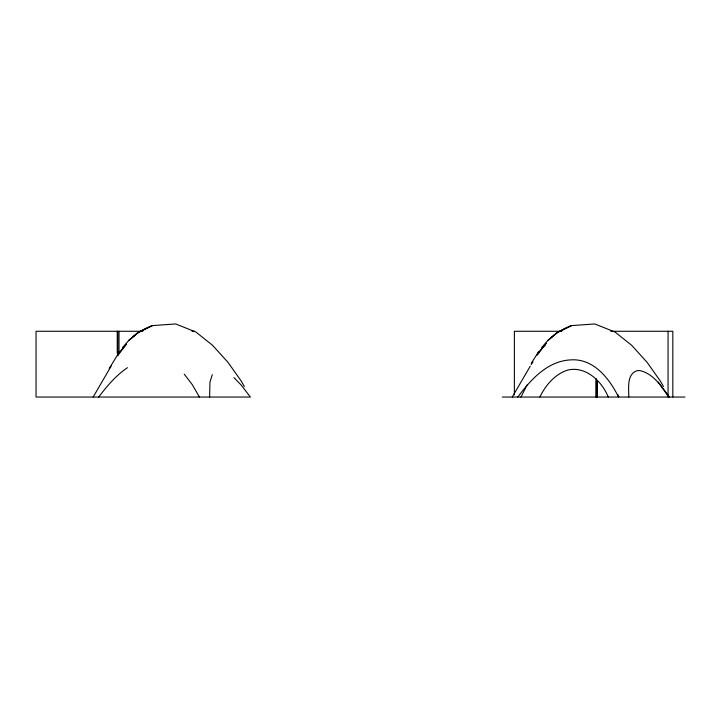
<?xml version="1.0" encoding="UTF-8"?>
<svg xmlns="http://www.w3.org/2000/svg" width="721" height="721" viewBox="0 0 721 721"><rect width="100%" height="100%" fill="white"/><g stroke="black" fill="none" stroke-linecap="round" stroke-linejoin="round"><path stroke-width="1.08" d="M212.262 374.668L209.946 382.121L209.64 397.046M539.876 397.046C545.518 385.284 554.846 374.244 567.571 370.089C585.776 365.763 601.963 381.292 608.236 397.046M527.177 384.735L520.941 397.046M109.177 368.611L119.614 351.533M93.153 397.046L111.169 366.115M512.261 397.046L530.286 366.115M531.179 363.42L538.722 351.533M531.269 364.547L533.053 361.825M118.073 355.147L126.59 343.908L118.379 353.596M537.19 355.147L545.698 343.908L537.487 353.596M98.696 397.046C106.978 386.105 116 375.434 127.455 367.683M517.804 397.046C530.773 379.634 547.609 360.87 570.906 359.878C593.626 358.31 609.533 378.687 618.546 397.046M122.615 347.504L128.563 340.645L137.486 332.895L145.128 328.749L152.293 325.613L175.663 323.954L195.932 332.048L212.533 345.278L228.07 362.429L241.355 381.247L244.356 386.519M541.732 347.504L547.681 340.645L556.594 332.895L564.237 328.749L571.411 325.613L594.771 323.954L615.04 332.048L631.65 345.278L647.179 362.429L660.472 381.247L663.464 386.519M142.794 331.272L36.05 331.272L36.05 397.046L250.403 397.046L241.075 384.924L233.919 377.588M192.011 331.272L194.535 331.272M561.74 331.272L514.379 331.272L514.379 394.811M610.75 331.272L672.828 331.272L672.828 397.046M502.258 397.046L684.95 397.046M184.215 374.118L192.273 384.635L199.438 397.046M658.264 382.004L668.691 397.046M669.512 397.046C661.499 386.699 653.325 373.343 639.563 370.549A32.247 19.26 61.5 0 0 636.517 370.873C626.522 374.794 628.892 388.457 628.757 397.046M617.996 394.82L618.825 397.046M668.061 331.272L668.061 397.046M597.33 380.598L597.33 397.046M597.195 380.598L597.195 397.046M596.258 380.598L596.258 397.046M596.123 378.543L596.123 397.046M119.019 331.272L119.019 353.569M117.802 331.272L117.802 355.795M117.244 331.272L117.244 353.2M545.995 343.322L544.175 346.107L545.995 343.322M131.249 338.365L128.563 340.645L138.243 332.489L152.293 325.613L137.486 332.895L138.243 332.489L131.249 338.365M550.366 338.365L547.681 340.645L557.351 332.489L571.411 325.613L556.594 332.895L557.351 332.489L550.366 338.365"/></g></svg>
